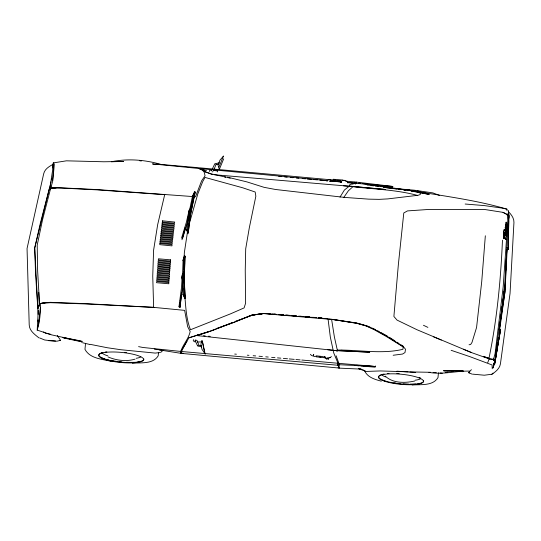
<?xml version="1.0" encoding="UTF-8"?>
<svg xmlns="http://www.w3.org/2000/svg" width="541" height="541" viewBox="0 0 541 541"><rect width="100%" height="100%" fill="white"/><g stroke="black" fill="none" stroke-linecap="round" stroke-linejoin="round"><path stroke-width="0.81" d="M182.635 279.927L183.298 279.981L183.101 278.933L183.44 279.393L182.331 279.257L182.06 276.843L182.371 274.74L183.014 273.787L182.276 275.633L183.135 275.653L183.622 274.355L183.791 260.038L183.088 260.025L182.588 274.382L183.622 274.355L183.298 279.981L184.001 294.372L184.758 297.198L184.197 297.185L183.176 294.547L184.758 297.198L184.001 294.372L183.839 294.845L183.068 294.825L182.216 277.276L183.514 277.33L182.926 276.864L182.506 287.386L180.153 306.098M504.679 234.591L504.57 234.125L504.246 235.463C503.171 235.748 504.57 240.224 504.192 237.905L503.881 237.12L504.523 238.27L505.294 238.567C507.397 241.516 503.867 236.464 504.638 235.159L504.936 234.72L503.779 233.137L503.637 234.233L503.401 233.935L503.685 230.277L504.334 229.715L504.848 230.29L504.963 233.665L505.916 235.125L506.173 234.361L505.429 233.347L503.522 232.15L505.01 232.65L505.253 233.218L505.483 232.515L506.112 233.225L506.268 232.028L505.565 230.338L506.16 230.026L506.329 231.034L506.335 229.682L505.625 228.728L505.375 229.1L505.625 228.728M505.761 230.939L505.585 232.238L505.619 229.945L505.761 230.527L506.16 230.026L506.538 231.176L506.876 226.828L506.004 225.387L506.64 227.206L506.356 228.119L505.632 227.179L505.734 228.126L506.66 229.208L506.613 227.518M52.862 167.872L53.201 162.922L66.408 160.826L103.899 161.773L123.544 161.455L111.473 161.739C128.143 158.33 145.549 159.811 161.786 164.667M508.865 216.569L508.215 249.496L506.734 249.442M506.051 231.636L506.099 236.309L504.936 234.72L504.963 235.24L504.361 235.193L504.496 234.517M508.838 219.179L508.892 215.129L508.81 217.604M508.215 249.496L508.242 247.805M508.276 246.121L508.75 220.545M184.008 262.656L183.676 269.114M184.048 261.012L184.156 256.096L184.995 256.116L184.271 280.468L185.265 298.206L184.332 298.355L185.265 298.206M504.117 238.189L504.158 238.757L503.448 238.175L503.563 237.323L504.489 236.241L504.192 237.905M184.048 264.177L184.075 263.406L184.637 263.42L184.609 264.191L184.048 264.177L183.724 262.798M184.637 263.42L184.102 260.282L184.806 257.043L184.244 257.029L183.088 260.025L183.189 260.519L183.92 260.532M493.493 359.332L495.022 359.461L493.5 359.102M184.244 257.029L184.21 257.8L184.779 257.814M81.995 341.892L82.022 341.161L81.637 341.452L63.121 337.469L63.311 337.902L81.995 341.892L81.644 342.02L81.637 341.452M506.518 252.992L504.99 291.727L499.6 330.125M38.262 310.257L37.261 328.962L38.641 323.403L40.392 307.714M184.109 258.53L184.346 252.654L187.463 232.082M184.995 256.116L184.183 280.441L185.171 298.375M338.909 365.337L338.849 363.349L375.582 366.473L375.461 365.959M506.511 228.782L505.734 228.126L506.349 225.55L506.193 227.436L505.531 227.788L505.152 227.294L505.375 229.1M507.188 248.84L504.99 291.727L499.147 330.057M508.263 227.815L508.351 226.138M493.372 364.167L494.704 364.1L500.493 329.428L499.025 329.185M494.981 362.247L499.127 337.523L494.704 364.1M502.467 240.163C500.763 279.771 496.996 319.515 488.976 358.331L483.735 356.668M499.269 329.848L504.239 291.038L499.275 329.469M508.256 247.954L508.317 246.757M500.202 332.208L500.263 330.984L499.363 337.016M505.537 272.387L506.843 249.286M505.794 268.891L508.229 224.447M508.351 243.024L508.412 241.949M188.701 211.971L188.532 214.033L188.755 215.102L189.391 215.264L189.364 214.195L189.627 214.709L188.559 214.392L188.701 211.971L189.336 209.739L190.026 209.09L190.77 209.225L189.391 215.264L187.626 229.56L187.896 232.474L187.355 232.366L186.794 229.6L187.896 232.474L187.626 229.56L187.375 229.999L186.638 229.857L188.782 212.424L190.053 212.687L189.539 212.133L187.355 222.432L182.594 238.405M500.493 329.428L499.079 338.923M508.384 241.144L508.439 240.13M508.202 224.853L508.797 215.257L507.269 215.102M181.539 238.189L186.388 222.229L188.883 211.288L190.182 209.11L189.12 210.807L189.959 210.97L190.77 209.225L193.34 196.207L193.293 195.693L192.623 195.571L189.648 209.631L190.669 209.773L190.77 209.225L190.405 211.47M504.226 291.362L505.808 268.546M183.338 273.915L183.507 271.514M505.01 232.65L505.429 233.347M217.563 171.95L217.631 171.051L213.776 170.368M330.47 180.789L329.895 181.526M485.338 235.781L481.727 281.611L476.567 327.501L471.975 342.453L470.684 344.428L469.061 344.786M503.827 235.565L503.793 236.038L503.698 234.922L503.502 235.362L503.975 235.633L503.698 234.922L503.502 235.362L503.975 235.633M38.039 321.327L38.154 319.914M355.167 182.006L355.221 183.981L355.167 182.006L345.949 181.167M52.545 180.667L53.532 169.313L53.478 163.943L52.883 164.133L52.68 169.793L50.015 187.328M193.414 339.613L193.293 340.884L195.024 341.926M85.519 343.663L84.971 349.337C89.955 358.656 102.026 359.068 111.128 361.314M158.506 352.59L158.195 355.829C152.934 364.404 140.883 362.463 132.322 363.187M180.045 306.828L181.62 292.843M438.453 372.783L437.987 377.652C432.726 386.22 420.675 384.279 412.114 385.003M180.816 297.388L180.958 295.88M209.482 171.551L209.59 170.469L211.463 169.955M313.334 355.119L313.395 354.497L313.814 354.964L313.367 354.314M188.498 231.095L190.304 215.906L195.173 192.028L194.361 191.872L194.043 193.482M187.294 233.543L188.106 233.705L190.202 215.866L195.173 192.028M301.797 360.036L337.848 363.248L337.794 365.236L181.675 351.515M463.035 370.768L462.629 371.687L463.035 370.768L443.762 370.619L443.823 371.011L453.798 371.268M51.49 180.065L51.645 178.652M505.734 228.126L506.072 227.206L506.559 228.079M219.308 163.166L219.403 162.821L214.851 163.72L211.47 170.726M341.101 181.904L341.06 182.276L341.547 181.844L341.06 182.276L340.35 180.741L341.134 181.837M263.988 313.503L252.316 315.187L235.328 321.388M502.183 306.598L504.489 287.433M495.022 359.461L496.212 350.101M496.205 350.331L502.204 306.26M495.854 356.83L496.672 350.987M506.106 223.088L506.322 222.243L506.106 225.671L505.835 224.089L506.106 223.088L506.464 223.325L506.322 222.243M352.549 183.899L356.019 183.358L356.242 182.094L392.793 186.456L392.563 187.118M178.97 306.808L181.519 287.345L182.303 274.537L182.858 273.787L183.622 273.8L183.649 276.072M201.435 340.742L201.286 341.953L197.37 341.939M180.2 301.019L180.451 299.565M324.431 356.546L325.073 356.391L324.215 356.769M337.794 365.236L337.848 363.248M494.203 363.511L493.351 366.798L494.88 360.252L493.372 360.09M494.183 363.951L493 368.008L494.88 360.252M193.096 198.31L190.689 208.515M193.407 196.701L193.725 195.091M336.962 351.691L337.3 350.054L334.372 336.86L331.599 319.318L356.898 323.362L366.189 325.973L374.149 329.658L386.321 336.482L402.105 346.22L403.126 347.187L402.957 349.29C381.75 354.382 358.953 349.804 337.3 350.054M192.785 198.405L192.867 199.818L193.407 199.927L193.57 195.991L194.828 192.914L194.287 192.806L192.623 195.571L192.643 196.072L193.34 196.207M192.867 199.818L193.022 199.061L193.57 199.169M194.287 192.806L194.124 193.563L194.672 193.671M189.546 210.909L190.391 211.078L190.669 209.773L189.817 209.61M179.605 303.914L179.923 302.466M507.275 214.425L508.777 214.54L508.337 210.408M504.963 235.24L505.274 234.125M506.532 227.66L506.876 226.828L506.532 225.719M65.968 338.024L51.321 334.805L37.16 330.084C39.838 321.618 40.663 312.461 40.352 303.629L39.54 303.914L37.809 308.83L35.537 273.056L34.712 247.981L40.277 223.501L49.285 188.768L50.009 189.188L50.982 187.754L56.156 187.592L97.062 189.566L195.497 196.762L201.617 180.809L205.066 175.791L204.031 171.639L202.212 170.104L198.601 168.467L152.494 163.889L155.612 164.687M51.084 181.702L34.712 247.981L38.147 314.429M50.563 188.653L42.529 219.842L37.207 245.114L37.64 271.007L39.54 303.914M38.249 308.066L38.871 305.685M181.972 239.751L185.549 227.666M184.028 232.021L185.211 227.633M493.473 359.407L495.083 353.618L503.171 287.048L507.816 220.451L507.316 214.615L503.035 212.356L484.709 209.495L428.486 209.468L407.461 210.909L403.789 212.978L398.379 264.373L393.895 316.458L397.02 320.083L416.983 329.733L471.042 352.428L489.03 358.818L493.473 359.407L489.03 358.818M198.391 168.197L198.527 167.71L156.038 164.018M188.532 226.381L197.823 193.881L202.753 181.499L205.039 177.434L242.808 187.815L255.19 192.014L255.839 196.255L249.306 227.842L245.709 248.779L245.249 270.277L245.614 303.176L244.113 307.903L230.764 313.746L190.479 329.746C186.172 318.764 185.766 306.706 184.765 295.088M181.005 350.953L180.87 351.44L142.858 347.471L138.577 346.625M504.638 235.68L503.827 236.336L504.638 235.68L504.361 235.193M182.899 353.259L180.735 353.3L180.39 352.637C182.418 344.996 188.572 339.281 190.175 331.518L187.673 326.676L184.637 310.365L153.63 307.369L152.745 276.174L153.597 250.165L157.668 224.643L164.782 194.293L164.41 194.659L96.974 189.864L61.255 188.045L50.793 188.126L52.795 180.708L54.323 164.41L53.586 162.78M487.725 362.646L489.368 358.345L484.127 356.681M326.953 181.221L328.34 179.923L330.47 179.396M331.376 356.533L330.335 357.506L326.757 357.953M218.99 167.047L223.291 156.471M223.697 158.784L219.315 169.401L218.009 164.998L220.004 160.102L223.555 155.997M183.068 294.825L183.264 294.358L184.224 296.414L184.785 296.427M37.16 330.084L37.491 329.341M213.404 170.949L216.143 164.2M506.072 227.206L505.767 227.45L506.011 226.51M186.929 341.243L182.08 350.013L181.174 352.651L181.553 353.388M329.963 181.296L330.152 180.951M506.538 226.422L506.734 226.077L506.417 226.212M38.763 306.781L39.615 305.293M50.124 187.943L50.962 186.577M340.012 197.12L344.401 190.033L349.188 186.232L349.865 184.535L355.139 183.243L347.593 182.533M186.638 229.857L186.909 229.425L187.517 231.609L188.058 231.717M232.265 322.592L213.201 330.24L188.917 337.821L181.83 350.013L180.924 352.644L181.296 353.388L338.652 368.008L337.942 363.099L333.756 353.002L330.335 337.117L328.015 318.69M392.32 187.166L392.793 186.456L356.059 183.331M343.636 197.668L348.336 190.831L352.921 186.713C374.514 189.242 396.594 189.729 417.666 195.457M182.588 274.382L183.014 273.787M329.814 357.77L330.098 357.391M506.376 222.486L506.153 222.784L506.092 222.229M328.664 358.974L328.184 359.278C329.902 357.912 324.478 358.602 326.081 358.352M503.461 237.445L503.894 238.567L503.461 237.445L503.549 237.918M492.993 373.094L491.83 374.237L484.317 375.217L472.685 374.149M189.648 209.631L190.182 209.11M505.524 231.697L505.889 231.352M505.788 231.805L505.585 232.238M160.792 352.367L163.044 350.304M471.421 369.686L468.54 372.6L472.016 374.102M57.319 335.494L60.578 340.33L59.625 340.445M218.882 164.031L216.102 164.552M330.145 181.046L330.95 180.457M324.14 356.918L324.695 356.519L324.309 356.742M491.803 374.386C495.529 371.802 499.641 368.698 500.418 363.931L510.041 293.445L513.95 222.419C514.078 218.172 511.353 214.615 508.513 211.727M190.209 210.111L190.669 209.773M201.38 345.78L199.007 345.314L196.944 340.417L195.301 340.005M52.991 164.383C49.048 166.486 44.653 169.144 43.659 173.844L27.05 248.508L29.214 324.925C29.376 330.794 34.752 334.487 38.884 337.848M340.573 180.863L331.545 180.275M251.355 315.254L233.793 322.328L216.853 328.387M135 359.156C126.324 361.767 116.342 360.482 108.078 356.945M414.791 380.979C405.344 383.217 392.658 383.386 385.327 376.144M212.721 330.118L233.516 322.578L251.849 315.092L263.65 313.597L332.843 319.535L356.83 323.187L367.055 326.122L375.278 329.807L387.674 336.658L403.627 346.997L405.52 349.229L404.986 352.543L402.545 354.051L393.158 355.261M248.475 316.431L252.329 315.045M60.578 340.33L56.927 341.202L48.575 340.654M188.917 337.821L213.201 330.24M199.257 334.906L208.833 331.789M469.791 371.133C455.948 370.7 442.66 374.974 428.945 372.357M445.229 372.607L447.82 372.249M506.092 224.603L505.882 225.015M39.906 303.616L45.173 302.602L50.333 302.324L86.093 303.657L153.969 307.383L86.12 303.968L50.306 302.683L39.75 303.602L45.126 302.98M39.75 303.602L45.173 302.602M345.733 180.532L344.184 180.478M252.316 315.187L263.311 313.469M253.905 314.801L255.474 314.564M260.187 313.841L262.541 313.482M261.222 313.726L262.798 313.482M252.113 314.95L263.913 313.482L276.41 314.49M160.116 352.543L155.159 353.084L120.826 349.723L107.382 347.748L90.097 344.326M50.793 188.126L56.156 187.592M181.296 353.388L183.385 353.3M462.697 371.126L443.762 370.619M212.079 171.795L212.775 171.808M178.976 306.788L179.964 306.808M458.782 371.39L462.934 371.498M182.743 274.334L183.622 274.355M183.44 279.393L182.243 278.913M198.229 345.868L197.621 345.855L201.793 346.943M50.982 187.754L56.136 187.97M338.781 367.447L339.295 368.144L361.212 369.111L359.062 368.698M341.351 350.372L343.035 350.453M338.781 364.702L375.582 366.473L375.102 367.183L360.827 365.973M179.456 306.274L180.403 306.321L180.363 307.362L179.416 307.315M341.026 350.291L342.683 350.372M408.151 371.836L380.35 370.943L366.007 371.444L362.592 369.638M409.767 371.924L430.65 372.296M506.829 247.568L508.317 247.656M433.077 372.451L436.317 372.661M356.505 365.283L359.839 365.506M363.18 365.73L374.859 366.5M396.891 371.187L415.704 372.451M183.135 275.653L183.575 275.687L183.622 273.8L183.23 274.76M182.696 275.66L182.276 275.633L182.777 276.052M182.216 277.276L182.635 277.31M343.528 185.793L349.188 186.232L214.135 174.716M278.074 314.625L283.071 315.024M284.735 315.16L289.733 315.565M291.403 315.694L296.4 316.1M298.064 316.235L303.061 316.634M304.725 316.769L309.723 317.175M311.393 317.31L316.39 317.709M318.054 317.844L327.244 318.771M333.202 179.254L342.69 180.025M465.152 204.025L484.127 205.566L502.251 208.109L506.971 209.164L507.025 210.787M49.326 340.532L55.52 341.04M401.009 189.445L403.464 189.648M406.737 189.925L410.01 190.195M267.45 313.516L269.952 313.726M274.125 314.071L276.045 314.206M280.799 314.619L283.552 314.828M286.635 315.105L289.976 315.383M293.31 315.653L296.069 315.863M299.985 316.208L303.575 316.485M306.659 316.762L310 317.033M313.334 317.31L316.086 317.52M320.008 317.865L321.929 318M265.766 313.482L269.939 313.827M272.441 314.037L275.782 314.314M279.115 314.585L283.288 314.93M285.79 315.139L289.962 315.484M292.465 315.687L296.637 316.032M299.139 316.242L303.312 316.586M304.982 316.722L309.986 317.134M311.657 317.276L316.661 317.689M318.324 317.824L321.665 318.101M367.116 185.036L384.759 186.523M388.959 186.882L390.636 187.024M397.635 188.775L414.196 190.182L432.874 192.894L439.63 195.477M354.943 365.479L359.143 365.831M507.33 214.108L508.844 214.236M278.771 176.434L281.286 176.657M284.634 176.961L287.149 177.184M290.503 177.482L293.019 177.705M296.373 178.003L298.889 178.226M302.243 178.53L305.597 178.828M307.274 178.976L311.467 179.348M313.144 179.497L317.337 179.869M319.853 180.099L323.207 180.396M324.884 180.545L327.393 180.768M330.747 181.066L340.81 181.965M347.518 182.56L355.065 183.23M234.726 354.064L236.403 354.213M247.305 355.18L248.982 355.336M253.168 355.707L255.683 355.931M259.038 356.228L262.392 356.526M265.746 356.823L268.262 357.053M271.616 357.351L274.97 357.648M277.486 357.872L280.84 358.169M283.356 358.392L287.548 358.771M289.225 358.92L294.25 359.366M295.927 359.515L300.12 359.887M154.28 349.101L161.874 350.149M199.331 167.791L335.893 180.248M337.57 180.403L340.918 180.708M324.843 318.392L327.224 318.615M327.474 180.633L199.183 168.522L203.044 170.05L204.802 171.7L212.457 174.574M329.983 180.87L340.884 181.898M440.043 373.02L442.281 373.229M371.167 185.59L373.662 185.84M375.326 186.003L378.653 186.334M380.316 186.503L391.961 187.653L362.991 183.642M507.248 215.48L508.77 215.636M493.324 360.333L494.819 360.489M203.504 335.677L205.188 335.846M208.549 336.191L210.226 336.36M404.026 189.979L405.649 190.148M408.083 190.398L412.945 190.899L391.914 187.808M327.853 349.736L333.493 350.345L197.059 335.603M316.187 355.822L323.275 356.6M319.271 356.79L320.847 356.965M316.221 356.844L325.682 357.878M328.921 318.96L332.269 319.339M343.102 180.363L342.656 180.268L343.596 180.417M48.548 340.465L44.68 339.991L39.662 337.949M396.945 189.08L383.664 187.348L408.942 190.236L429.243 194.422L411.052 191.014M398.609 189.296L401.097 189.62M403.586 189.945L405.25 190.161M358.852 183.074L360.509 183.298M333.107 319.433L357.101 323.065M417.307 191.034L418.91 191.284M139.727 160.751L141.363 161.002M159.372 349.926L180.735 353.3M345.74 321.428L347.369 321.685M326.5 359.204L327.082 359.305M324.181 357.351L325.594 357.601L324.343 357.317M468.709 372.783L469.514 372.925M50.8 334.324L45.512 333.202L43.605 331.937M426.903 193.435L413.277 190.838C444.634 196.241 476.378 200.109 506.971 209.164M224.569 176.921L226.185 177.232M189.627 214.709L188.532 214.033L188.559 214.392M63.121 337.469L81.204 340.999M199.44 168.528L206.574 170.76M324.62 357.513L325.297 357.973L324.485 357.188M226.165 177.184L211.45 173.925L204.802 171.7M315.396 356.282L316.127 356.445M343.758 180.167L347.16 181.553L347.964 183.047M82.577 342.751L89.705 344.455M189.959 210.97L190.391 211.078M188.782 212.424L189.201 212.525M227.348 177.13L246.966 181.911L264.062 187.328L275.518 189.485L344.522 197.404L368.692 199.142L379.173 199.359L387.796 198.899L418.132 195.281L420.323 194.469L420.235 193.036L418.01 192.305M314.828 356.58L311.548 355.518L310.399 354.314M184.156 256.096L185.076 256.333M227.802 177.549L230.195 178.232M357.885 323.288L366.534 325.756M381.304 381.182C375.001 379.471 367.86 377.523 364.762 371.153M451.16 350.311L469.689 356.58L492.073 364.959L492.236 368.746M358.345 368.563L364.85 370.984M504.043 229.709L504.652 229.959M463.427 349.209L471.001 352.34M433.632 336.874L441.294 340.046M367.319 325.98L370.315 327.305M371.809 327.968L375.549 329.625M194.361 191.872L195.233 192.265M423.447 325.276L427.897 327.386M507.316 214.615L503.035 212.356M377.74 330.822L379.194 331.619M380.654 332.417L387.221 336.015M389.337 337.3L394.889 340.864M396.972 342.196L399.055 343.528M401.138 344.867L403.221 346.199M49.522 188.789L50.009 189.188M505.761 239.264L506.146 239.589M203.294 170.057L205.053 171.707M338.071 367.447L338.652 368.008M506.268 232.028L506.369 233.259M205.269 354.24L201.921 349.195L200.894 344.022L202.199 340.641L205.073 353.55M508.337 211.551L508.777 214.54M194.99 340.275L197.458 345.598M336.117 355.782L338.822 363.153L339.295 368.144M183.088 260.025L183.406 261.411M507.945 214.209L508.161 215.203M356.242 182.094L356.37 182.73M202.341 341.128L204.566 352.313M507.898 214.101L508.134 215.332M338.849 363.349L338.984 364.127M182.06 276.843L182.331 279.257M313.395 354.497L313.476 355.336M184.21 288.515L184.42 290.984M192.623 195.571L192.704 196.985M38.763 292.329L39.223 305.367M423.671 380.817A22.607 5.045 5.5 0 1 399.244 383.745A22.607 5.045 5.5 0 1 379.065 375.907M379.626 375.44A22.607 5.045 5.5 0 1 381.757 374.541M382.703 374.298A22.607 5.045 5.5 0 1 384.144 374.014M387.586 373.601A22.607 5.045 5.5 0 1 389.026 373.506M396.823 373.506A22.607 5.045 5.5 0 1 399.17 373.642M419.113 377.442A22.607 5.045 5.5 0 1 420.675 378.118M420.634 378.707A20.091 4.484 5.5 0 1 415.197 380.195M385.564 376.955A20.091 4.484 5.5 0 1 381.628 374.446M419.742 383.616A25.332 5.653 5.5 0 1 418.105 383.833M415.657 384.042A25.332 5.653 5.5 0 1 410.193 384.191M408.624 384.164A25.332 5.653 5.5 0 1 403.16 383.9M400.015 383.623A25.332 5.653 5.5 0 1 398.433 383.447M396.066 383.143A25.332 5.653 5.5 0 1 393.78 382.805M384.935 380.898A25.332 5.653 5.5 0 1 382.494 380.14M143.879 359.001A22.607 5.045 5.5 0 1 118.283 361.787A22.607 5.045 5.5 0 1 99.835 353.625M100.41 353.307A22.607 5.045 5.5 0 1 102.912 352.482M105.15 352.069A22.607 5.045 5.5 0 1 106.881 351.86M124.856 352.367A22.607 5.045 5.5 0 1 126.405 352.576M140.843 356.884A20.091 4.484 5.5 0 1 136.149 358.277M107.869 355.856A20.091 4.484 5.5 0 1 101.836 352.624M139.152 361.915A25.332 5.653 5.5 0 1 137.455 362.098M134.384 362.301A25.332 5.653 5.5 0 1 126.526 362.267M121.799 361.949A25.332 5.653 5.5 0 1 119.433 361.719M117.85 361.537A25.332 5.653 5.5 0 1 114.739 361.104M113.989 360.982A25.332 5.653 5.5 0 1 112.339 360.705M108.376 359.9A25.332 5.653 5.5 0 1 106.922 359.555M104.291 358.832A25.332 5.653 5.5 0 1 101.965 358.061M168.839 282.578L168.772 283.768L156.559 282.706L156.667 281.516L168.839 282.578M168.954 280.502L168.887 281.699L156.674 280.637L156.789 279.447L168.954 280.502M169.15 278.439L169.083 279.636L156.87 278.574L156.985 277.384L169.15 278.439M169.347 276.377L169.286 277.574L157.066 276.512L157.181 275.322L169.347 276.377M169.468 274.24L169.401 275.437L157.181 274.375L157.296 273.185L169.468 274.24M169.583 272.17L169.516 273.367L157.303 272.299L157.411 271.115L169.583 272.17M169.779 270.108L169.712 271.298L157.499 270.236L157.614 269.053L169.779 270.108M169.975 268.045L169.908 269.235L157.695 268.174L157.81 266.983L169.975 268.045M170.084 266.05L170.016 267.247L157.803 266.186L157.918 264.995L170.084 266.05M170.199 263.981L170.138 265.178L157.918 264.116L158.033 262.926L170.199 263.981M170.401 261.918L170.334 263.115L158.114 262.054L158.229 260.863L170.401 261.918M170.598 259.856L170.53 261.053L158.31 259.991L158.425 258.801L170.598 259.856M159.893 243.47L159.778 244.66L171.93 245.878L172.092 244.694L159.893 243.47M160.089 241.408L159.974 242.598L172.133 243.815L172.288 242.632L160.089 241.408M160.285 239.345L160.17 240.535L172.329 241.753L172.491 240.569L160.285 239.345M160.562 237.289L160.454 238.48L172.606 239.697L172.768 238.513L160.562 237.289M160.839 235.315L160.724 236.505L172.877 237.722L173.039 236.532L160.839 235.315M161.035 233.252L160.92 234.442L173.073 235.66L173.235 234.469L161.035 233.252M161.232 231.19L161.117 232.38L173.269 233.597L173.431 232.407L161.232 231.19M161.509 229.134L161.394 230.324L173.553 231.541L173.708 230.358L161.509 229.134M161.8 227.01L161.685 228.201L173.837 229.418L173.999 228.234L161.8 227.01M161.996 224.948L161.881 226.138L174.04 227.355L174.195 226.172L161.996 224.948M162.192 222.885L162.077 224.075L174.236 225.293L174.398 224.102L162.192 222.885M162.469 220.829L162.361 222.02L174.513 223.237L174.675 222.053L162.469 220.829M329.827 357.817L330.01 357.486L329.827 357.817M504.854 237.073L504.523 238.27L504.854 237.073M341.459 181.208L341.06 181.553L341.797 181.458L340.938 181.289L341.459 181.208M336.59 350.541L334.304 350.514L369.726 352.205L336.59 350.541M183.156 277.154L182.513 277.141L182.134 276.14L182.797 276.16L183.156 277.154M385.287 189.451L350.02 186.178L385.287 189.451M198.777 335.339L197.1 335.163L198.777 335.339M189.722 212.457L189.1 212.336L188.883 211.288L189.533 211.416L189.722 212.457M384.563 381.236A22.607 5.045 5.5 0 0 422.535 382.697A22.607 5.045 5.5 0 0 395.884 373.872A22.607 5.045 5.5 0 0 384.563 381.236M104.778 359.42A22.607 5.045 5.5 0 0 142.743 360.874A22.607 5.045 5.5 0 0 116.092 352.049A22.607 5.045 5.5 0 0 104.778 359.42"/></g></svg>
